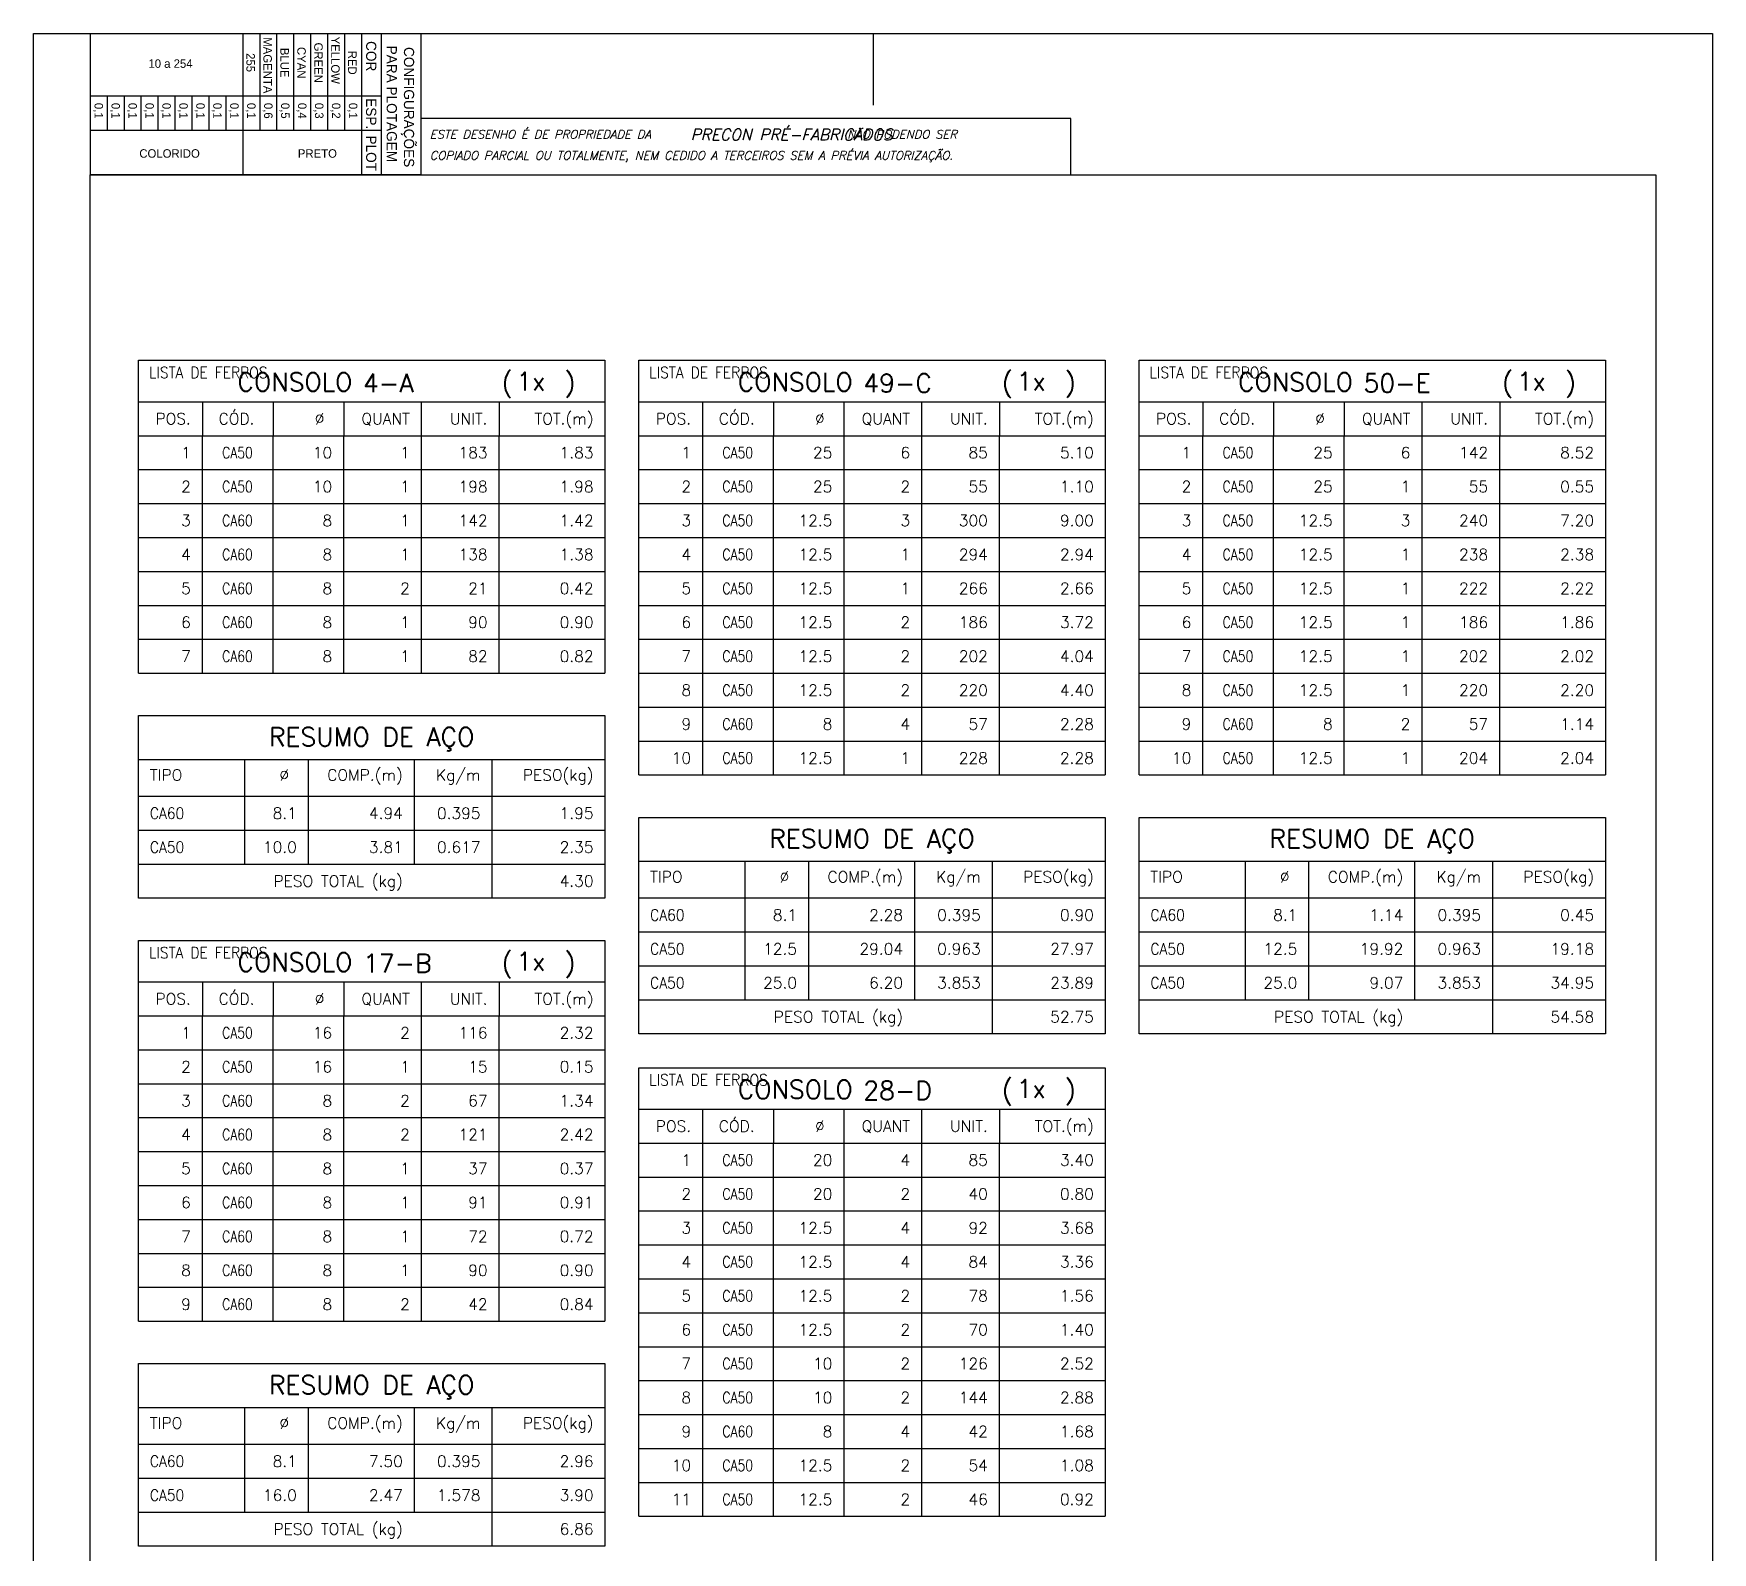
# Model space of a CAD drawing. Header units: centimetres. Extents: x 1658 to 19651, y 8294 to 11444.
# Drawn here: x 17423 to 19651, y 9430 to 11444 of the extents above; entities that cross this region are included whole.
import ezdxf
from ezdxf.enums import TextEntityAlignment as Align

# ---------------------------------------------------------------- set-up
doc = ezdxf.new("R2010")
doc.units = ezdxf.units.CM
doc.header["$LTSCALE"] = 50
doc.header["$MEASUREMENT"] = 0
for name, color, linetype in [('FORMATO-PRECON', 2, 'Continuous'), ('HACHURAS-PRECON', 1, 'Continuous'), ('LINHA-01-PRECON', 1, 'Continuous'), ('LINHA-02-PRECON', 2, 'Continuous'), ('ListaF', 3, 'Continuous'), ('TEXTO-35-PRECON', 5, 'Continuous')]:
    doc.layers.add(name, color=color, linetype=linetype)
doc.styles.add('R060', font='ACENT.shx', dxfattribs={"height": 75})
doc.styles.add('ROMANS', font='ROMANS.SHX', dxfattribs={"oblique": 15, "height": 3})
doc.styles.get("Standard").update_dxf_attribs({"font": 'romans.shx'})

# ---------------------------------------------------------------- blocks, each defined once
blk = doc.blocks.new('A$C0AF02B9D')
at = {"layer": 'FORMATO-PRECON', "color": 1}
for p, q in [((0, 585), (250, 585)), ((0, 0), (0, 585)), ((250, 585), (250, 0)), ((0, 480), (250, 480)), ((0, 450), (170.7, 450)), ((0, 420), (170.7, 420)), ((0, 390), (170.7, 390)), ((0, 360), (170.7, 360)), ((0, 330), (170.7, 330)), ((0, 300), (170.7, 300)), ((110.1, 240), (170.7, 240)), ((110.1, 210), (170.7, 210)), ((110.1, 180), (170.7, 180)), ((110.1, 150), (170.7, 150)), ((110.1, 150), (170.7, 150)), ((110.1, 120), (170.7, 120)), ((110.1, 120), (170.7, 120)), ((110.1, 90), (170.7, 90)), ((110.1, 90), (170.7, 90)), ((110.1, 60), (170.7, 60)), ((110.1, 60), (170.7, 60)), ((110.1, 30), (170.7, 30)), ((110.1, 30), (170.7, 30)), ((0, 0), (250, 0)), ((110.1, 0), (170.7, 0)), ((110.1, 0), (170.7, 0)), ((110.1, 0), (170.7, 0))]:
    blk.add_line(p, q, dxfattribs=at)
at = {"layer": 'FORMATO-PRECON'}
for p, q in [((0, 515), (250, 515)), ((110.1, 0), (110.1, 515)), ((170.7, 0), (170.7, 515)), ((0, 270), (250, 270))]:
    blk.add_line(p, q, dxfattribs=at)
at = {"layer": 'FORMATO-PRECON', "style": 'R060'}
for s, p in [('CONFIGURAÇÕES ', (133.4, 563.9)), ('PARA PLOTAGEM', (124.3, 533.7)), ('COR', (40, 497.3)), ('ESP.', (141.8, 497.3)), ('PLOT', (211.6, 497.3))]:
    blk.add_text(s, height=18, dxfattribs=at).set_placement(p, align=Align.MIDDLE)
at = {"layer": 'FORMATO-PRECON', "color": 1, "style": 'R060'}
for s, p in [('RED', (51.5, 464)), ('0,1', (136.5, 464)), ('YELLOW', (47.2, 434)), ('0,2', (136.5, 434)), ('GREEN', (51.5, 404)), ('0,3', (136.5, 404)), ('CYAN', (51.5, 374)), ('0,4', (136.5, 374)), ('BLUE', (51.5, 344)), ('0,5', (136.5, 344)), ('MAGENTA', (56.1, 314)), ('0,6', (136.5, 314)), ('255', (51.3, 284)), ('0,1', (136.5, 284)), ('0,1', (136.5, 254)), ('0,1', (136.5, 224)), ('0,1', (136.5, 194)), ('0,1', (136.5, 164)), ('0,1', (136.5, 134)), ('0,1', (136.5, 104)), ('0,1', (136.5, 74)), ('0,1', (136.5, 44)), ('0,1', (136.5, 14))]:
    blk.add_text(s, height=15, dxfattribs=at).set_placement(p, align=Align.MIDDLE)
for s, p in [('PRETO', (212, 402.1)), ('10 a 254', (53, 142.2)), ('COLORIDO', (212, 140.6))]:
    blk.add_text(s, height=15, rotation=90, dxfattribs=at).set_placement(p, align=Align.MIDDLE)
blk = doc.blocks.new('A$C432D58B7')
at = {"layer": 'LINHA-01-PRECON'}
blk.add_blockref('A$C0AF02B9D', (0, 0), dxfattribs=at)
blk = doc.blocks.new('A$C550964AD')
at = {"layer": 'LINHA-01-PRECON'}
blk.add_blockref('A$C432D58B7', (0, 0), dxfattribs=at)
blk = doc.blocks.new('A$C2E607E54')
at = {"layer": 'FORMATO-PRECON', "color": 6}
blk.add_line((1835, 4050), (685, 4050), dxfattribs=at)
at = {"layer": 'FORMATO-PRECON'}
for points in [[(0, 4200), (2970, 4200), (2970, 0), (0, 0)], [(685, 3950), (1835, 3950), (1835, 4050), (685, 4050)]]:
    blk.add_lwpolyline(points, close=True, dxfattribs=at)
blk.add_lwpolyline([(1485, 4200), (1485, 4073.6)], dxfattribs=at)
at = {"layer": 'FORMATO-PRECON', "color": 6}
blk.add_lwpolyline([(100, 3950), (2870, 3950), (2870, 100), (100, 100)], close=True, dxfattribs=at)
at = {"layer": 'TEXTO-35-PRECON', "rotation": 270}
blk.add_blockref('A$C550964AD', (100, 4200), dxfattribs=at)
at = {"layer": 'FORMATO-PRECON', "style": 'ROMANS', "oblique": 15}
for s, p in [('ESTE DESENHO É DE PROPRIEDADE DA                            NÃO PODENDO SER', (700.8, 4014.4)), ('COPIADO PARCIAL OU TOTALMENTE, NEM CEDIDO A TERCEIROS SEM A PRÉVIA AUTORIZAÇÃO.', (700.8, 3977))]:
    blk.add_text(s, height=15, dxfattribs=at).set_placement(p)
at = {"layer": 'FORMATO-PRECON', "color": 3, "style": 'ROMANS', "oblique": 15}
blk.add_text('PRECON PRÉ-FABRICADOS', height=20, dxfattribs=at).set_placement((1162, 4011.3))
blk = doc.blocks.new('LISTA DE FERROS CONSOLO')
at = {"color": 2}
for p, q in [((0, 0), (0, 100)), ((0, 100), (618.8, 100)), ((618.8, 100), (618.8, 0)), ((0, 45), (618.8, 45)), ((84.7, 45), (84.7, 0)), ((178.5, 45), (178.5, 0)), ((272.2, 45), (272.2, 0)), ((375, 45), (375, 0)), ((478.5, 45), (478.5, 0)), ((0, 0), (618.8, 0))]:
    blk.add_line(p, q, dxfattribs=at)
at = {"color": 4}
blk.add_text(' CONSOLO', height=24.38, dxfattribs=at).set_placement((199.2, 71.2), align=Align.MIDDLE_CENTER)
for s, p in [('(', (481.6, 58.2)), (')', (565, 58.2))]:
    blk.add_text(s, height=24.4, dxfattribs=at).set_placement(p)
at = {"color": 2}
for s, p in [('POS.', (69.4, 22.5)), ('CÓD.', (153.8, 22.5)), ('Ø ', (256.9, 22.5)), ('QUANT', (360, 22.5)), ('UNIT.', (463.1, 22.5)), ('TOT.(m)', (603.8, 22.5))]:
    blk.add_text(s, height=15, dxfattribs=at).set_placement(p, align=Align.MIDDLE_RIGHT)
at = {"color": 4, "insert": (89.1, 91.3), "char_height": 15, "width": 150.567, "attachment_point": 2}
blk.add_mtext('\\pxql;{\\W0.9;LISTA DE FERROS}', dxfattribs=at)
at = {"color": 4}
for tag, p in [('C', (297.9, 57.6)), ('D', (501.2, 60))]:
    blk.add_attdef(tag, p, '', height=24.4, dxfattribs=at)

msp = doc.modelspace()

# ---------------------------------------------------------------- linework, layer by layer
at = {"layer": 'ListaF', "color": 2}
for p, q in [((17562.62, 10595.65), (17562.62, 10910.65)), ((17647, 10910.65), (17647, 10595.65)), ((17740.75, 10910.65), (17740.75, 10595.65)), ((17834.5, 10910.65), (17834.5, 10595.65)), ((17937.62, 10910.65), (17937.62, 10595.65)), ((18040.75, 10910.65), (18040.75, 10595.65)), ((18181.37, 10910.65), (18181.37, 10595.65)), ((18226.37, 10460.65), (18226.37, 10910.65)), ((18226.37, 10910.65), (18845.12, 10910.65)), ((18310.75, 10910.65), (18310.75, 10460.65)), ((18404.5, 10910.65), (18404.5, 10460.65)), ((18498.25, 10910.65), (18498.25, 10460.65)), ((18601.37, 10910.65), (18601.37, 10460.65)), ((18704.5, 10910.65), (18704.5, 10460.65)), ((18845.12, 10910.65), (18845.12, 10460.65)), ((18890.12, 10460.65), (18890.12, 10910.65)), ((18890.12, 10910.65), (19508.87, 10910.65)), ((18974.5, 10910.65), (18974.5, 10460.65)), ((19068.25, 10910.65), (19068.25, 10460.65)), ((19162, 10910.65), (19162, 10460.65)), ((19265.12, 10910.65), (19265.12, 10460.65)), ((19368.25, 10910.65), (19368.25, 10460.65)), ((19508.87, 10910.65), (19508.87, 10460.65)), ((17562.62, 10865.65), (18181.37, 10865.65)), ((18226.37, 10865.65), (18845.12, 10865.65)), ((18890.12, 10865.65), (19508.87, 10865.65)), ((17562.62, 10820.65), (18181.37, 10820.65)), ((18226.37, 10820.65), (18845.12, 10820.65)), ((18890.12, 10820.65), (19508.87, 10820.65)), ((17562.62, 10775.65), (18181.37, 10775.65)), ((18226.37, 10775.65), (18845.12, 10775.65)), ((18890.12, 10775.65), (19508.87, 10775.65)), ((17562.62, 10730.65), (18181.37, 10730.65)), ((18226.37, 10730.65), (18845.12, 10730.65)), ((18890.12, 10730.65), (19508.87, 10730.65)), ((17562.62, 10685.65), (18181.37, 10685.65)), ((18226.37, 10685.65), (18845.12, 10685.65)), ((18890.12, 10685.65), (19508.87, 10685.65)), ((17562.62, 10640.65), (18181.37, 10640.65)), ((18226.37, 10640.65), (18845.12, 10640.65)), ((18890.12, 10640.65), (19508.87, 10640.65)), ((17562.62, 10595.65), (18181.37, 10595.65)), ((18226.37, 10595.65), (18845.12, 10595.65)), ((18890.12, 10595.65), (19508.87, 10595.65)), ((17562.62, 10297.45), (17562.62, 10539.4)), ((17562.62, 10539.4), (18181.37, 10539.4)), ((18181.37, 10539.4), (18181.37, 10297.45)), ((18226.37, 10550.65), (18845.12, 10550.65)), ((18890.12, 10550.65), (19508.87, 10550.65)), ((18226.37, 10505.65), (18845.12, 10505.65)), ((18890.12, 10505.65), (19508.87, 10505.65)), ((17562.62, 10481.27), (18181.37, 10481.27)), ((17703.25, 10481.27), (17703.25, 10342.45)), ((17787.62, 10481.27), (17787.62, 10342.45)), ((17928.25, 10481.27), (17928.25, 10342.45)), ((18031.37, 10481.27), (18031.37, 10297.45)), ((18226.37, 10460.65), (18845.12, 10460.65)), ((18890.12, 10460.65), (19508.87, 10460.65)), ((17562.62, 10432.52), (18181.37, 10432.52)), ((18226.37, 10117.45), (18226.37, 10404.4)), ((18226.37, 10404.4), (18845.12, 10404.4)), ((18845.12, 10404.4), (18845.12, 10117.45)), ((18890.12, 10117.45), (18890.12, 10404.4)), ((18890.12, 10404.4), (19508.87, 10404.4)), ((19508.87, 10404.4), (19508.87, 10117.45)), ((17562.62, 10387.45), (18181.37, 10387.45)), ((17562.62, 10342.45), (18181.37, 10342.45)), ((18226.37, 10346.27), (18845.12, 10346.27)), ((18367, 10346.27), (18367, 10162.45)), ((18451.37, 10346.27), (18451.37, 10162.45)), ((18592, 10346.27), (18592, 10162.45)), ((18695.12, 10346.27), (18695.12, 10117.45)), ((18890.12, 10346.27), (19508.87, 10346.27)), ((19030.75, 10346.27), (19030.75, 10162.45)), ((19115.12, 10346.27), (19115.12, 10162.45)), ((19255.75, 10346.27), (19255.75, 10162.45)), ((19358.87, 10346.27), (19358.87, 10117.45)), ((18181.37, 10297.45), (17562.62, 10297.45)), ((18226.37, 10297.52), (18845.12, 10297.52)), ((18890.12, 10297.52), (19508.87, 10297.52)), ((18226.37, 10252.45), (18845.12, 10252.45)), ((18890.12, 10252.45), (19508.87, 10252.45)), ((18226.37, 10207.45), (18845.12, 10207.45)), ((18890.12, 10207.45), (19508.87, 10207.45)), ((18226.37, 10162.45), (18845.12, 10162.45)), ((18890.12, 10162.45), (19508.87, 10162.45)), ((17562.62, 9736.2), (17562.62, 10141.2)), ((17562.62, 10141.2), (18181.37, 10141.2)), ((17647, 10141.2), (17647, 9736.2)), ((17740.75, 10141.2), (17740.75, 9736.2)), ((17834.5, 10141.2), (17834.5, 9736.2)), ((17937.62, 10141.2), (17937.62, 9736.2)), ((18040.75, 10141.2), (18040.75, 9736.2)), ((18181.37, 10141.2), (18181.37, 9736.2)), ((18845.12, 10117.45), (18226.37, 10117.45)), ((19508.87, 10117.45), (18890.12, 10117.45)), ((17562.62, 10096.2), (18181.37, 10096.2)), ((17562.62, 10051.2), (18181.37, 10051.2)), ((17562.62, 10006.2), (18181.37, 10006.2)), ((17562.62, 9961.2), (18181.37, 9961.2)), ((18226.37, 9477.45), (18226.37, 9972.45)), ((18226.37, 9972.45), (18845.12, 9972.45)), ((18310.75, 9972.45), (18310.75, 9477.45)), ((18404.5, 9972.45), (18404.5, 9477.45)), ((18498.25, 9972.45), (18498.25, 9477.45)), ((18601.37, 9972.45), (18601.37, 9477.45)), ((18704.5, 9972.45), (18704.5, 9477.45)), ((18845.12, 9972.45), (18845.12, 9477.45)), ((17562.62, 9916.2), (18181.37, 9916.2)), ((18226.37, 9927.45), (18845.12, 9927.45)), ((17562.62, 9871.2), (18181.37, 9871.2)), ((18226.37, 9882.45), (18845.12, 9882.45)), ((17562.62, 9826.2), (18181.37, 9826.2)), ((18226.37, 9837.45), (18845.12, 9837.45)), ((17562.62, 9781.2), (18181.37, 9781.2)), ((18226.37, 9792.45), (18845.12, 9792.45)), ((17562.62, 9736.2), (18181.37, 9736.2)), ((18226.37, 9747.45), (18845.12, 9747.45)), ((18226.37, 9702.45), (18845.12, 9702.45)), ((17562.62, 9438), (17562.62, 9679.95)), ((17562.62, 9679.95), (18181.37, 9679.95)), ((18181.37, 9679.95), (18181.37, 9438)), ((18226.37, 9657.45), (18845.12, 9657.45)), ((17562.62, 9621.82), (18181.37, 9621.82)), ((17703.25, 9621.82), (17703.25, 9483)), ((17787.62, 9621.82), (17787.62, 9483)), ((17928.25, 9621.82), (17928.25, 9483)), ((18031.37, 9621.82), (18031.37, 9438)), ((18226.37, 9612.45), (18845.12, 9612.45)), ((17562.62, 9573.07), (18181.37, 9573.07)), ((18226.37, 9567.45), (18845.12, 9567.45)), ((17562.62, 9528), (18181.37, 9528)), ((18226.37, 9522.45), (18845.12, 9522.45)), ((17562.62, 9483), (18181.37, 9483)), ((18226.37, 9477.45), (18845.12, 9477.45)), ((18181.37, 9438), (17562.62, 9438))]:
    msp.add_line(p, q, dxfattribs=at)

# ---------------------------------------------------------------- block references
at = {"layer": 'HACHURAS-PRECON', "xscale": 0.7499999999999996, "yscale": 0.7499999999999996, "zscale": 0.7499999999999996}
msp.add_blockref('A$C2E607E54', (17423.36, 8293.94), dxfattribs=at)
at = {"layer": 'LINHA-02-PRECON'}
for p, values in [((17562.62, 10910.65), {'D': '1x', 'C': '4-A'}), ((18226.37, 10910.65), {'D': '1x', 'C': '49-C'}), ((18890.12, 10910.65), {'D': '1x', 'C': '50-E'}), ((17562.62, 10141.2), {'D': '1x', 'C': '17-B'}), ((18226.37, 9972.45), {'D': '1x', 'C': '28-D'})]:
    msp.add_blockref('LISTA DE FERROS CONSOLO', p, dxfattribs=at).add_auto_attribs(values)

# ---------------------------------------------------------------- texts
at = {"layer": 'ListaF', "color": 4}
for p in [(17872, 10511.27), (18535.75, 10376.27), (19199.5, 10376.27), (17872, 9651.82)]:
    msp.add_text('RESUMO DE AÇO', height=24.375, dxfattribs=at).set_placement(p, align=Align.MIDDLE_CENTER)
at = {"layer": 'ListaF', "color": 2}
for s, p in [('COMP.(m)', (17913.25, 10460.65)), ('Kg/m', (18016.37, 10460.65)), ('PESO(kg)', (18166.37, 10460.65)), ('Ø ', (17772.62, 10460.65)), ('COMP.(m)', (18577, 10325.65)), ('Kg/m', (18680.12, 10325.65)), ('PESO(kg)', (18830.12, 10325.65)), ('COMP.(m)', (19240.75, 10325.65)), ('Kg/m', (19343.87, 10325.65)), ('PESO(kg)', (19493.87, 10325.65)), ('Ø ', (18436.37, 10325.65)), ('Ø ', (19100.12, 10325.65)), ('Ø ', (17772.62, 9601.2)), ('COMP.(m)', (17913.25, 9601.2)), ('Kg/m', (18016.37, 9601.2)), ('PESO(kg)', (18166.37, 9601.2))]:
    msp.add_text(s, height=15, dxfattribs=at).set_placement(p, align=Align.MIDDLE_RIGHT)
for p in [(17577.62, 10460.65), (18241.37, 10325.65), (18905.12, 10325.65), (17577.62, 9601.2)]:
    msp.add_text('TIPO', height=15, dxfattribs=at).set_placement(p, align=Align.MIDDLE_LEFT)
at = {"layer": 'ListaF', "color": 3, "width": 0.9}
for s, p in [('CA60', (17577.62, 10409.95)), ('CA50', (17577.62, 10364.95)), ('CA60', (18241.37, 10274.95)), ('CA60', (18905.12, 10274.95)), ('CA50', (18241.37, 10229.95)), ('CA50', (18905.12, 10229.95)), ('CA50', (18241.37, 10184.95)), ('CA50', (18905.12, 10184.95)), ('CA60', (17577.62, 9550.5)), ('CA50', (17577.62, 9505.5))]:
    msp.add_text(s, height=15, dxfattribs=at).set_placement(p, align=Align.MIDDLE_LEFT)
at = {"layer": 'ListaF', "color": 3}
for s, p in [('8.1', (17772.62, 10409.95)), ('4.94', (17913.25, 10409.95)), ('0.395', (18016.37, 10409.95)), ('1.95', (18166.37, 10409.95)), ('10.0', (17772.62, 10364.95)), ('3.81', (17913.25, 10364.95)), ('0.617', (18016.37, 10364.95)), ('2.35', (18166.37, 10364.95)), ('PESO TOTAL (kg)', (17913.25, 10319.95)), ('4.30', (18166.37, 10319.95)), ('8.1', (18436.37, 10274.95)), ('2.28', (18577, 10274.95)), ('0.395', (18680.12, 10274.95)), ('0.90', (18830.12, 10274.95)), ('8.1', (19100.12, 10274.95)), ('1.14', (19240.75, 10274.95)), ('0.395', (19343.87, 10274.95)), ('0.45', (19493.87, 10274.95)), ('12.5', (18436.37, 10229.95)), ('29.04', (18577, 10229.95)), ('0.963', (18680.12, 10229.95)), ('27.97', (18830.12, 10229.95)), ('12.5', (19100.12, 10229.95)), ('19.92', (19240.75, 10229.95)), ('0.963', (19343.87, 10229.95)), ('19.18', (19493.87, 10229.95)), ('25.0', (18436.37, 10184.95)), ('6.20', (18577, 10184.95)), ('3.853', (18680.12, 10184.95)), ('23.89', (18830.12, 10184.95)), ('25.0', (19100.12, 10184.95)), ('9.07', (19240.75, 10184.95)), ('3.853', (19343.87, 10184.95)), ('34.95', (19493.87, 10184.95)), ('PESO TOTAL (kg)', (18577, 10139.95)), ('52.75', (18830.12, 10139.95)), ('PESO TOTAL (kg)', (19240.75, 10139.95)), ('54.58', (19493.87, 10139.95)), ('8.1', (17772.62, 9550.5)), ('7.50', (17913.25, 9550.5)), ('0.395', (18016.37, 9550.5)), ('2.96', (18166.37, 9550.5)), ('16.0', (17772.62, 9505.5)), ('2.47', (17913.25, 9505.5)), ('1.578', (18016.37, 9505.5)), ('3.90', (18166.37, 9505.5)), ('PESO TOTAL (kg)', (17913.25, 9460.5)), ('6.86', (18166.37, 9460.5))]:
    msp.add_text(s, height=15, dxfattribs=at).set_placement(p, align=Align.MIDDLE_RIGHT)
at = {"layer": 'ListaF', "color": 3, "char_height": 15}
for s, insert, attachment_point in [('1', (17632, 10888.15), 6), ('{\\W0.8;CA50}', (17693.87, 10888.15), 5), ('10', (17819.5, 10888.15), 6), ('1', (17922.62, 10888.15), 6), ('183', (18025.75, 10888.15), 6), ('1.83', (18166.37, 10888.15), 6), ('1', (18295.75, 10888.15), 6), ('{\\W0.8;CA50}', (18357.62, 10888.15), 5), ('25', (18483.25, 10888.15), 6), ('6', (18586.37, 10888.15), 6), ('85', (18689.5, 10888.15), 6), ('5.10', (18830.12, 10888.15), 6), ('1', (18959.5, 10888.15), 6), ('{\\W0.8;CA50}', (19021.37, 10888.15), 5), ('25', (19147, 10888.15), 6), ('6', (19250.12, 10888.15), 6), ('142', (19353.25, 10888.15), 6), ('8.52', (19493.87, 10888.15), 6), ('2', (17632, 10843.15), 6), ('{\\W0.8;CA50}', (17693.87, 10843.15), 5), ('10', (17819.5, 10843.15), 6), ('1', (17922.62, 10843.15), 6), ('198', (18025.75, 10843.15), 6), ('1.98', (18166.37, 10843.15), 6), ('2', (18295.75, 10843.15), 6), ('{\\W0.8;CA50}', (18357.62, 10843.15), 5), ('25', (18483.25, 10843.15), 6), ('2', (18586.37, 10843.15), 6), ('55', (18689.5, 10843.15), 6), ('1.10', (18830.12, 10843.15), 6), ('2', (18959.5, 10843.15), 6), ('{\\W0.8;CA50}', (19021.37, 10843.15), 5), ('25', (19147, 10843.15), 6), ('1', (19250.12, 10843.15), 6), ('55', (19353.25, 10843.15), 6), ('0.55', (19493.87, 10843.15), 6), ('3', (17632, 10798.15), 6), ('{\\W0.8;CA60}', (17693.87, 10798.15), 5), ('8', (17819.5, 10798.15), 6), ('1', (17922.62, 10798.15), 6), ('142', (18025.75, 10798.15), 6), ('1.42', (18166.37, 10798.15), 6), ('3', (18295.75, 10798.15), 6), ('{\\W0.8;CA50}', (18357.62, 10798.15), 5), ('12.5', (18483.25, 10798.15), 6), ('3', (18586.37, 10798.15), 6), ('300', (18689.5, 10798.15), 6), ('9.00', (18830.12, 10798.15), 6), ('3', (18959.5, 10798.15), 6), ('{\\W0.8;CA50}', (19021.37, 10798.15), 5), ('12.5', (19147, 10798.15), 6), ('3', (19250.12, 10798.15), 6), ('240', (19353.25, 10798.15), 6), ('7.20', (19493.87, 10798.15), 6), ('4', (17632, 10753.15), 6), ('{\\W0.8;CA60}', (17693.87, 10753.15), 5), ('8', (17819.5, 10753.15), 6), ('1', (17922.62, 10753.15), 6), ('138', (18025.75, 10753.15), 6), ('1.38', (18166.37, 10753.15), 6), ('4', (18295.75, 10753.15), 6), ('{\\W0.8;CA50}', (18357.62, 10753.15), 5), ('12.5', (18483.25, 10753.15), 6), ('1', (18586.37, 10753.15), 6), ('294', (18689.5, 10753.15), 6), ('2.94', (18830.12, 10753.15), 6), ('4', (18959.5, 10753.15), 6), ('{\\W0.8;CA50}', (19021.37, 10753.15), 5), ('12.5', (19147, 10753.15), 6), ('1', (19250.12, 10753.15), 6), ('238', (19353.25, 10753.15), 6), ('2.38', (19493.87, 10753.15), 6), ('5', (17632, 10708.15), 6), ('{\\W0.8;CA60}', (17693.87, 10708.15), 5), ('8', (17819.5, 10708.15), 6), ('2', (17922.62, 10708.15), 6), ('21', (18025.75, 10708.15), 6), ('0.42', (18166.37, 10708.15), 6), ('5', (18295.75, 10708.15), 6), ('{\\W0.8;CA50}', (18357.62, 10708.15), 5), ('12.5', (18483.25, 10708.15), 6), ('1', (18586.37, 10708.15), 6), ('266', (18689.5, 10708.15), 6), ('2.66', (18830.12, 10708.15), 6), ('5', (18959.5, 10708.15), 6), ('{\\W0.8;CA50}', (19021.37, 10708.15), 5), ('12.5', (19147, 10708.15), 6), ('1', (19250.12, 10708.15), 6), ('222', (19353.25, 10708.15), 6), ('2.22', (19493.87, 10708.15), 6), ('6', (17632, 10663.15), 6), ('{\\W0.8;CA60}', (17693.87, 10663.15), 5), ('8', (17819.5, 10663.15), 6), ('1', (17922.62, 10663.15), 6), ('90', (18025.75, 10663.15), 6), ('0.90', (18166.37, 10663.15), 6), ('6', (18295.75, 10663.15), 6), ('{\\W0.8;CA50}', (18357.62, 10663.15), 5), ('12.5', (18483.25, 10663.15), 6), ('2', (18586.37, 10663.15), 6), ('186', (18689.5, 10663.15), 6), ('3.72', (18830.12, 10663.15), 6), ('6', (18959.5, 10663.15), 6), ('{\\W0.8;CA50}', (19021.37, 10663.15), 5), ('12.5', (19147, 10663.15), 6), ('1', (19250.12, 10663.15), 6), ('186', (19353.25, 10663.15), 6), ('1.86', (19493.87, 10663.15), 6), ('7', (17632, 10618.15), 6), ('{\\W0.8;CA60}', (17693.87, 10618.15), 5), ('8', (17819.5, 10618.15), 6), ('1', (17922.62, 10618.15), 6), ('82', (18025.75, 10618.15), 6), ('0.82', (18166.37, 10618.15), 6), ('7', (18295.75, 10618.15), 6), ('{\\W0.8;CA50}', (18357.62, 10618.15), 5), ('12.5', (18483.25, 10618.15), 6), ('2', (18586.37, 10618.15), 6), ('202', (18689.5, 10618.15), 6), ('4.04', (18830.12, 10618.15), 6), ('7', (18959.5, 10618.15), 6), ('{\\W0.8;CA50}', (19021.37, 10618.15), 5), ('12.5', (19147, 10618.15), 6), ('1', (19250.12, 10618.15), 6), ('202', (19353.25, 10618.15), 6), ('2.02', (19493.87, 10618.15), 6), ('8', (18295.75, 10573.15), 6), ('{\\W0.8;CA50}', (18357.62, 10573.15), 5), ('12.5', (18483.25, 10573.15), 6), ('2', (18586.37, 10573.15), 6), ('220', (18689.5, 10573.15), 6), ('4.40', (18830.12, 10573.15), 6), ('8', (18959.5, 10573.15), 6), ('{\\W0.8;CA50}', (19021.37, 10573.15), 5), ('12.5', (19147, 10573.15), 6), ('1', (19250.12, 10573.15), 6), ('220', (19353.25, 10573.15), 6), ('2.20', (19493.87, 10573.15), 6), ('9', (18295.75, 10528.15), 6), ('{\\W0.8;CA60}', (18357.62, 10528.15), 5), ('8', (18483.25, 10528.15), 6), ('4', (18586.37, 10528.15), 6), ('57', (18689.5, 10528.15), 6), ('2.28', (18830.12, 10528.15), 6), ('9', (18959.5, 10528.15), 6), ('{\\W0.8;CA60}', (19021.37, 10528.15), 5), ('8', (19147, 10528.15), 6), ('2', (19250.12, 10528.15), 6), ('57', (19353.25, 10528.15), 6), ('1.14', (19493.87, 10528.15), 6), ('10', (18295.75, 10483.15), 6), ('{\\W0.8;CA50}', (18357.62, 10483.15), 5), ('12.5', (18483.25, 10483.15), 6), ('1', (18586.37, 10483.15), 6), ('228', (18689.5, 10483.15), 6), ('2.28', (18830.12, 10483.15), 6), ('10', (18959.5, 10483.15), 6), ('{\\W0.8;CA50}', (19021.37, 10483.15), 5), ('12.5', (19147, 10483.15), 6), ('1', (19250.12, 10483.15), 6), ('204', (19353.25, 10483.15), 6), ('2.04', (19493.87, 10483.15), 6), ('1', (17632, 10118.7), 6), ('{\\W0.8;CA50}', (17693.87, 10118.7), 5), ('16', (17819.5, 10118.7), 6), ('2', (17922.62, 10118.7), 6), ('116', (18025.75, 10118.7), 6), ('2.32', (18166.37, 10118.7), 6), ('2', (17632, 10073.7), 6), ('{\\W0.8;CA50}', (17693.87, 10073.7), 5), ('16', (17819.5, 10073.7), 6), ('1', (17922.62, 10073.7), 6), ('15', (18025.75, 10073.7), 6), ('0.15', (18166.37, 10073.7), 6), ('3', (17632, 10028.7), 6), ('{\\W0.8;CA60}', (17693.87, 10028.7), 5), ('8', (17819.5, 10028.7), 6), ('2', (17922.62, 10028.7), 6), ('67', (18025.75, 10028.7), 6), ('1.34', (18166.37, 10028.7), 6), ('4', (17632, 9983.7), 6), ('{\\W0.8;CA60}', (17693.87, 9983.7), 5), ('8', (17819.5, 9983.7), 6), ('2', (17922.62, 9983.7), 6), ('121', (18025.75, 9983.7), 6), ('2.42', (18166.37, 9983.7), 6), ('1', (18295.75, 9949.95), 6), ('{\\W0.8;CA50}', (18357.62, 9949.95), 5), ('20', (18483.25, 9949.95), 6), ('4', (18586.37, 9949.95), 6), ('85', (18689.5, 9949.95), 6), ('3.40', (18830.12, 9949.95), 6), ('5', (17632, 9938.7), 6), ('{\\W0.8;CA60}', (17693.87, 9938.7), 5), ('8', (17819.5, 9938.7), 6), ('1', (17922.62, 9938.7), 6), ('37', (18025.75, 9938.7), 6), ('0.37', (18166.37, 9938.7), 6), ('2', (18295.75, 9904.95), 6), ('{\\W0.8;CA50}', (18357.62, 9904.95), 5), ('20', (18483.25, 9904.95), 6), ('2', (18586.37, 9904.95), 6), ('40', (18689.5, 9904.95), 6), ('0.80', (18830.12, 9904.95), 6), ('6', (17632, 9893.7), 6), ('{\\W0.8;CA60}', (17693.87, 9893.7), 5), ('8', (17819.5, 9893.7), 6), ('1', (17922.62, 9893.7), 6), ('91', (18025.75, 9893.7), 6), ('0.91', (18166.37, 9893.7), 6), ('7', (17632, 9848.7), 6), ('{\\W0.8;CA60}', (17693.87, 9848.7), 5), ('8', (17819.5, 9848.7), 6), ('1', (17922.62, 9848.7), 6), ('72', (18025.75, 9848.7), 6), ('0.72', (18166.37, 9848.7), 6), ('3', (18295.75, 9859.95), 6), ('{\\W0.8;CA50}', (18357.62, 9859.95), 5), ('12.5', (18483.25, 9859.95), 6), ('4', (18586.37, 9859.95), 6), ('92', (18689.5, 9859.95), 6), ('3.68', (18830.12, 9859.95), 6), ('8', (17632, 9803.7), 6), ('{\\W0.8;CA60}', (17693.87, 9803.7), 5), ('8', (17819.5, 9803.7), 6), ('1', (17922.62, 9803.7), 6), ('90', (18025.75, 9803.7), 6), ('0.90', (18166.37, 9803.7), 6), ('4', (18295.75, 9814.95), 6), ('{\\W0.8;CA50}', (18357.62, 9814.95), 5), ('12.5', (18483.25, 9814.95), 6), ('4', (18586.37, 9814.95), 6), ('84', (18689.5, 9814.95), 6), ('3.36', (18830.12, 9814.95), 6), ('9', (17632, 9758.7), 6), ('{\\W0.8;CA60}', (17693.87, 9758.7), 5), ('8', (17819.5, 9758.7), 6), ('2', (17922.62, 9758.7), 6), ('42', (18025.75, 9758.7), 6), ('0.84', (18166.37, 9758.7), 6), ('5', (18295.75, 9769.95), 6), ('{\\W0.8;CA50}', (18357.62, 9769.95), 5), ('12.5', (18483.25, 9769.95), 6), ('2', (18586.37, 9769.95), 6), ('78', (18689.5, 9769.95), 6), ('1.56', (18830.12, 9769.95), 6), ('6', (18295.75, 9724.95), 6), ('{\\W0.8;CA50}', (18357.62, 9724.95), 5), ('12.5', (18483.25, 9724.95), 6), ('2', (18586.37, 9724.95), 6), ('70', (18689.5, 9724.95), 6), ('1.40', (18830.12, 9724.95), 6), ('7', (18295.75, 9679.95), 6), ('{\\W0.8;CA50}', (18357.62, 9679.95), 5), ('10', (18483.25, 9679.95), 6), ('2', (18586.37, 9679.95), 6), ('126', (18689.5, 9679.95), 6), ('2.52', (18830.12, 9679.95), 6), ('8', (18295.75, 9634.95), 6), ('{\\W0.8;CA50}', (18357.62, 9634.95), 5), ('10', (18483.25, 9634.95), 6), ('2', (18586.37, 9634.95), 6), ('144', (18689.5, 9634.95), 6), ('2.88', (18830.12, 9634.95), 6), ('9', (18295.75, 9589.95), 6), ('{\\W0.8;CA60}', (18357.62, 9589.95), 5), ('8', (18483.25, 9589.95), 6), ('4', (18586.37, 9589.95), 6), ('42', (18689.5, 9589.95), 6), ('1.68', (18830.12, 9589.95), 6), ('10', (18295.75, 9544.95), 6), ('{\\W0.8;CA50}', (18357.62, 9544.95), 5), ('12.5', (18483.25, 9544.95), 6), ('2', (18586.37, 9544.95), 6), ('54', (18689.5, 9544.95), 6), ('1.08', (18830.12, 9544.95), 6), ('11', (18295.75, 9499.95), 6), ('{\\W0.8;CA50}', (18357.62, 9499.95), 5), ('12.5', (18483.25, 9499.95), 6), ('2', (18586.37, 9499.95), 6), ('46', (18689.5, 9499.95), 6), ('0.92', (18830.12, 9499.95), 6)]:
    msp.add_mtext(s, dxfattribs=dict(at, insert=insert, attachment_point=attachment_point))

doc.saveas('drawing.dxf')
